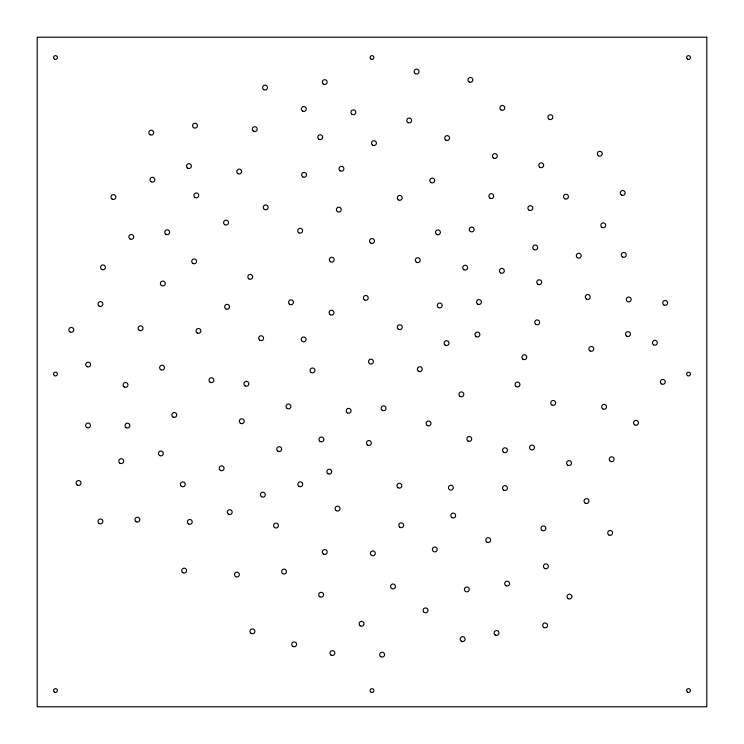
<?xml version="1.0" encoding="UTF-8"?>
<svg xmlns="http://www.w3.org/2000/svg" width="744" height="744" viewBox="0 0 744 744"><rect width="100%" height="100%" fill="white"/><g stroke="black" fill="none" stroke-linecap="round" stroke-linejoin="round"><path stroke-width="1.12" d="M706.8 37.2L37.2 37.2L37.2 706.8L706.8 706.8L706.8 37.2M323.361 84.146A2.437 2.437 0 0 0 327.137 82.259A2.437 2.437 0 0 0 323.612 79.934A2.437 2.437 0 0 0 323.361 84.146M495.216 635.004A2.437 2.437 0 0 0 498.991 633.116A2.437 2.437 0 0 0 495.467 630.782A2.437 2.437 0 0 0 495.216 635.004M461.308 641.151A2.437 2.437 0 0 0 465.093 639.263A2.437 2.437 0 0 0 461.559 636.938A2.437 2.437 0 0 0 461.308 641.151M543.762 627.415A2.437 2.437 0 0 0 547.538 625.527A2.437 2.437 0 0 0 544.013 623.202A2.437 2.437 0 0 0 543.762 627.415M568.156 598.632A2.437 2.437 0 0 0 571.931 596.744A2.437 2.437 0 0 0 568.407 594.419A2.437 2.437 0 0 0 568.156 598.632M608.806 534.955A2.437 2.437 0 0 0 612.582 533.067A2.437 2.437 0 0 0 609.057 530.742A2.437 2.437 0 0 0 608.806 534.955M263.692 89.587A2.437 2.437 0 0 0 267.468 87.69A2.437 2.437 0 0 0 263.943 85.365A2.437 2.437 0 0 0 263.692 89.587M663.843 304.938A2.437 2.437 0 0 0 667.619 303.041A2.437 2.437 0 0 0 664.094 300.716A2.437 2.437 0 0 0 663.843 304.938M69.973 331.908A2.437 2.437 0 0 0 73.749 330.011A2.437 2.437 0 0 0 70.224 327.686A2.437 2.437 0 0 0 69.973 331.908M621.37 194.993A2.437 2.437 0 0 0 625.155 193.105A2.437 2.437 0 0 0 621.621 190.78A2.437 2.437 0 0 0 621.37 194.993M598.446 155.766A2.437 2.437 0 0 0 602.231 153.878A2.437 2.437 0 0 0 598.697 151.543A2.437 2.437 0 0 0 598.446 155.766M407.852 122.546A2.437 2.437 0 0 0 411.627 120.658A2.437 2.437 0 0 0 408.103 118.324A2.437 2.437 0 0 0 407.852 122.546M601.924 227.329A2.437 2.437 0 0 0 605.7 225.441A2.437 2.437 0 0 0 602.175 223.116A2.437 2.437 0 0 0 601.924 227.329M331.052 655.092A2.437 2.437 0 0 0 334.837 653.204A2.437 2.437 0 0 0 331.303 650.879A2.437 2.437 0 0 0 331.052 655.092M469.046 81.905A2.437 2.437 0 0 0 472.821 80.017A2.437 2.437 0 0 0 469.297 77.692A2.437 2.437 0 0 0 469.046 81.905M282.72 573.624A2.437 2.437 0 0 0 286.496 571.727A2.437 2.437 0 0 0 282.971 569.402A2.437 2.437 0 0 0 282.72 573.624M549.016 119.198A2.437 2.437 0 0 0 552.801 117.301A2.437 2.437 0 0 0 549.267 114.976A2.437 2.437 0 0 0 549.016 119.198M627.406 301.515A2.437 2.437 0 0 0 631.182 299.627A2.437 2.437 0 0 0 627.657 297.302A2.437 2.437 0 0 0 627.406 301.515M622.421 256.922A2.437 2.437 0 0 0 626.197 255.025A2.437 2.437 0 0 0 622.672 252.7A2.437 2.437 0 0 0 622.421 256.922M445.21 345.16A2.437 2.437 0 0 0 448.985 343.272A2.437 2.437 0 0 0 445.461 340.947A2.437 2.437 0 0 0 445.21 345.16M653.548 344.807A2.437 2.437 0 0 0 657.324 342.919A2.437 2.437 0 0 0 653.799 340.585A2.437 2.437 0 0 0 653.548 344.807M251.1 633.386A2.437 2.437 0 0 0 254.876 631.489A2.437 2.437 0 0 0 251.351 629.164A2.437 2.437 0 0 0 251.1 633.386M586.411 298.995A2.437 2.437 0 0 0 590.187 297.107A2.437 2.437 0 0 0 586.663 294.782A2.437 2.437 0 0 0 586.411 298.995M235.588 576.591A2.437 2.437 0 0 0 239.363 574.703A2.437 2.437 0 0 0 235.839 572.378A2.437 2.437 0 0 0 235.588 576.591M539.911 167.316A2.437 2.437 0 0 0 543.687 165.428A2.437 2.437 0 0 0 540.163 163.103A2.437 2.437 0 0 0 539.911 167.316M528.993 210.143A2.437 2.437 0 0 0 532.769 208.255A2.437 2.437 0 0 0 529.244 205.93A2.437 2.437 0 0 0 528.993 210.143M182.801 572.657A2.437 2.437 0 0 0 186.586 570.76A2.437 2.437 0 0 0 183.052 568.435A2.437 2.437 0 0 0 182.801 572.657M415.245 73.628A2.437 2.437 0 0 0 419.021 71.731A2.437 2.437 0 0 0 415.496 69.406A2.437 2.437 0 0 0 415.245 73.628M165.884 234.276A2.437 2.437 0 0 0 169.66 232.388A2.437 2.437 0 0 0 166.135 230.063A2.437 2.437 0 0 0 165.884 234.276M302.483 111.005A2.437 2.437 0 0 0 306.268 109.117A2.437 2.437 0 0 0 302.743 106.783A2.437 2.437 0 0 0 302.483 111.005M564.631 198.704A2.437 2.437 0 0 0 568.407 196.816A2.437 2.437 0 0 0 564.882 194.491A2.437 2.437 0 0 0 564.631 198.704M445.796 140.077A2.437 2.437 0 0 0 449.571 138.189A2.437 2.437 0 0 0 446.047 135.864A2.437 2.437 0 0 0 445.796 140.077M352.024 114.334A2.437 2.437 0 0 0 355.799 112.446A2.437 2.437 0 0 0 352.275 110.121A2.437 2.437 0 0 0 352.024 114.334M500.991 109.917A2.437 2.437 0 0 0 504.767 108.029A2.437 2.437 0 0 0 501.242 105.704A2.437 2.437 0 0 0 500.991 109.917M626.643 336.121A2.437 2.437 0 0 0 630.419 334.233A2.437 2.437 0 0 0 626.894 331.908A2.437 2.437 0 0 0 626.643 336.121M181.462 486.371A2.437 2.437 0 0 0 185.247 484.474A2.437 2.437 0 0 0 181.713 482.149A2.437 2.437 0 0 0 181.462 486.371M493.505 158.091A2.437 2.437 0 0 0 497.29 156.203A2.437 2.437 0 0 0 493.756 153.878A2.437 2.437 0 0 0 493.505 158.091M187.609 168.135A2.437 2.437 0 0 0 191.385 166.247A2.437 2.437 0 0 0 187.86 163.922A2.437 2.437 0 0 0 187.609 168.135M372.632 145.154A2.437 2.437 0 0 0 376.418 143.267A2.437 2.437 0 0 0 372.884 140.942A2.437 2.437 0 0 0 372.632 145.154M530.705 449.525A2.437 2.437 0 0 0 534.49 447.637A2.437 2.437 0 0 0 530.956 445.312A2.437 2.437 0 0 0 530.705 449.525M228.399 514.169A2.437 2.437 0 0 0 232.175 512.281A2.437 2.437 0 0 0 228.65 509.956A2.437 2.437 0 0 0 228.399 514.169M86.816 366.587A2.437 2.437 0 0 0 90.591 364.69A2.437 2.437 0 0 0 87.067 362.365A2.437 2.437 0 0 0 86.816 366.587M99.119 523.478A2.437 2.437 0 0 0 102.895 521.591A2.437 2.437 0 0 0 99.371 519.256A2.437 2.437 0 0 0 99.119 523.478M661.481 383.895A2.437 2.437 0 0 0 665.257 382.007A2.437 2.437 0 0 0 661.732 379.682A2.437 2.437 0 0 0 661.481 383.895M302.334 341.44A2.437 2.437 0 0 0 306.109 339.552A2.437 2.437 0 0 0 302.585 337.227A2.437 2.437 0 0 0 302.334 341.44M451.887 517.554A2.437 2.437 0 0 0 455.663 515.657A2.437 2.437 0 0 0 452.138 513.332A2.437 2.437 0 0 0 451.887 517.554M577.391 257.74A2.437 2.437 0 0 0 581.176 255.843A2.437 2.437 0 0 0 577.642 253.518A2.437 2.437 0 0 0 577.391 257.74M101.63 269.421A2.437 2.437 0 0 0 105.406 267.533A2.437 2.437 0 0 0 101.882 265.199A2.437 2.437 0 0 0 101.63 269.421M264.362 209.417A2.437 2.437 0 0 0 268.138 207.52A2.437 2.437 0 0 0 264.613 205.195A2.437 2.437 0 0 0 264.362 209.417M194.965 197.42A2.437 2.437 0 0 0 198.741 195.523A2.437 2.437 0 0 0 195.216 193.198A2.437 2.437 0 0 0 194.965 197.42M129.968 238.926A2.437 2.437 0 0 0 133.743 237.038A2.437 2.437 0 0 0 130.219 234.713A2.437 2.437 0 0 0 129.968 238.926M477.648 304.064A2.437 2.437 0 0 0 481.424 302.166A2.437 2.437 0 0 0 477.899 299.841A2.437 2.437 0 0 0 477.648 304.064M634.706 424.871A2.437 2.437 0 0 0 638.482 422.973A2.437 2.437 0 0 0 634.957 420.648A2.437 2.437 0 0 0 634.706 424.871M292.829 646.378A2.437 2.437 0 0 0 296.605 644.49A2.437 2.437 0 0 0 293.08 642.165A2.437 2.437 0 0 0 292.829 646.378M391.66 588.467A2.437 2.437 0 0 0 395.436 586.579A2.437 2.437 0 0 0 391.911 584.254A2.437 2.437 0 0 0 391.66 588.467M151.088 181.731A2.437 2.437 0 0 0 154.864 179.834A2.437 2.437 0 0 0 151.339 177.509A2.437 2.437 0 0 0 151.088 181.731M319.79 596.79A2.437 2.437 0 0 0 323.575 594.893A2.437 2.437 0 0 0 320.041 592.568A2.437 2.437 0 0 0 319.79 596.79M77.227 485.041A2.437 2.437 0 0 0 81.003 483.144A2.437 2.437 0 0 0 77.478 480.819A2.437 2.437 0 0 0 77.227 485.041M505.79 585.658A2.437 2.437 0 0 0 509.566 583.761A2.437 2.437 0 0 0 506.041 581.436A2.437 2.437 0 0 0 505.79 585.658M274.638 527.598A2.437 2.437 0 0 0 278.414 525.71A2.437 2.437 0 0 0 274.889 523.385A2.437 2.437 0 0 0 274.638 527.598M360.226 625.825A2.437 2.437 0 0 0 364.002 623.937A2.437 2.437 0 0 0 360.477 621.612A2.437 2.437 0 0 0 360.226 625.825M139.221 330.299A2.437 2.437 0 0 0 142.997 328.411A2.437 2.437 0 0 0 139.472 326.077A2.437 2.437 0 0 0 139.221 330.299M380.788 656.72A2.437 2.437 0 0 0 384.564 654.822A2.437 2.437 0 0 0 381.04 652.497A2.437 2.437 0 0 0 380.788 656.72M253.406 131.167A2.437 2.437 0 0 0 257.182 129.27A2.437 2.437 0 0 0 253.658 126.945A2.437 2.437 0 0 0 253.406 131.167M424.182 612.396A2.437 2.437 0 0 0 427.967 610.508A2.437 2.437 0 0 0 424.443 608.183A2.437 2.437 0 0 0 424.182 612.396M371.507 555.377A2.437 2.437 0 0 0 375.292 553.48A2.437 2.437 0 0 0 371.758 551.155A2.437 2.437 0 0 0 371.507 555.377M533.876 249.51A2.437 2.437 0 0 0 537.652 247.622A2.437 2.437 0 0 0 534.127 245.297A2.437 2.437 0 0 0 533.876 249.51M124.202 386.945A2.437 2.437 0 0 0 127.977 385.057A2.437 2.437 0 0 0 124.453 382.732A2.437 2.437 0 0 0 124.202 386.945M193.654 127.717A2.437 2.437 0 0 0 197.43 125.829A2.437 2.437 0 0 0 193.905 123.504A2.437 2.437 0 0 0 193.654 127.717M544.543 568.37A2.437 2.437 0 0 0 548.328 566.472A2.437 2.437 0 0 0 544.794 564.147A2.437 2.437 0 0 0 544.543 568.37M86.704 427.512A2.437 2.437 0 0 0 90.48 425.615A2.437 2.437 0 0 0 86.955 423.289A2.437 2.437 0 0 0 86.704 427.512M537.893 284.264A2.437 2.437 0 0 0 541.669 282.367A2.437 2.437 0 0 0 538.135 280.042A2.437 2.437 0 0 0 537.893 284.264M535.838 324.375A2.437 2.437 0 0 0 539.614 322.487A2.437 2.437 0 0 0 536.089 320.162A2.437 2.437 0 0 0 535.838 324.375M99.11 306.072A2.437 2.437 0 0 0 102.886 304.175A2.437 2.437 0 0 0 99.361 301.85A2.437 2.437 0 0 0 99.11 306.072M589.973 350.908A2.437 2.437 0 0 0 593.759 349.02A2.437 2.437 0 0 0 590.225 346.695A2.437 2.437 0 0 0 589.973 350.908M602.77 408.875A2.437 2.437 0 0 0 606.546 406.977A2.437 2.437 0 0 0 603.021 404.652A2.437 2.437 0 0 0 602.77 408.875M136.05 521.721A2.437 2.437 0 0 0 139.826 519.833A2.437 2.437 0 0 0 136.301 517.499A2.437 2.437 0 0 0 136.05 521.721M318.86 139.23A2.437 2.437 0 0 0 322.636 137.342A2.437 2.437 0 0 0 319.111 135.017A2.437 2.437 0 0 0 318.86 139.23M551.834 404.941A2.437 2.437 0 0 0 555.619 403.053A2.437 2.437 0 0 0 552.085 400.728A2.437 2.437 0 0 0 551.834 404.941M585.137 503.102A2.437 2.437 0 0 0 588.913 501.214A2.437 2.437 0 0 0 585.389 498.889A2.437 2.437 0 0 0 585.137 503.102M119.905 463.168A2.437 2.437 0 0 0 123.681 461.28A2.437 2.437 0 0 0 120.156 458.955A2.437 2.437 0 0 0 119.905 463.168M489.961 198.146A2.437 2.437 0 0 0 493.737 196.258A2.437 2.437 0 0 0 490.212 193.933A2.437 2.437 0 0 0 489.961 198.146M436.616 234.379A2.437 2.437 0 0 0 440.392 232.491A2.437 2.437 0 0 0 436.868 230.166A2.437 2.437 0 0 0 436.616 234.379M542.106 530.379A2.437 2.437 0 0 0 545.882 528.491A2.437 2.437 0 0 0 542.357 526.166A2.437 2.437 0 0 0 542.106 530.379M399.919 527.301A2.437 2.437 0 0 0 403.694 525.413A2.437 2.437 0 0 0 400.17 523.088A2.437 2.437 0 0 0 399.919 527.301M323.408 554.038A2.437 2.437 0 0 0 327.183 552.141A2.437 2.437 0 0 0 323.659 549.816A2.437 2.437 0 0 0 323.408 554.038M237.875 173.594A2.437 2.437 0 0 0 241.651 171.706A2.437 2.437 0 0 0 238.127 169.372A2.437 2.437 0 0 0 237.875 173.594M225.758 308.807A2.437 2.437 0 0 0 229.533 306.919A2.437 2.437 0 0 0 226.009 304.594A2.437 2.437 0 0 0 225.758 308.807M298.939 486.316A2.437 2.437 0 0 0 302.715 484.418A2.437 2.437 0 0 0 299.19 482.093A2.437 2.437 0 0 0 298.939 486.316M430.925 182.513A2.437 2.437 0 0 0 434.71 180.615A2.437 2.437 0 0 0 431.176 178.29A2.437 2.437 0 0 0 430.925 182.513M398.421 199.904A2.437 2.437 0 0 0 402.197 198.006A2.437 2.437 0 0 0 398.672 195.681A2.437 2.437 0 0 0 398.421 199.904M340.101 170.795A2.437 2.437 0 0 0 343.886 168.907A2.437 2.437 0 0 0 340.352 166.572A2.437 2.437 0 0 0 340.101 170.795M463.847 269.709A2.437 2.437 0 0 0 467.623 267.812A2.437 2.437 0 0 0 464.098 265.487A2.437 2.437 0 0 0 463.847 269.709M126.099 427.651A2.437 2.437 0 0 0 129.875 425.763A2.437 2.437 0 0 0 126.35 423.438A2.437 2.437 0 0 0 126.099 427.651M503.604 490.129A2.437 2.437 0 0 0 507.38 488.241A2.437 2.437 0 0 0 503.855 485.916A2.437 2.437 0 0 0 503.604 490.129M159.532 455.486A2.437 2.437 0 0 0 163.317 453.589A2.437 2.437 0 0 0 159.783 451.264A2.437 2.437 0 0 0 159.532 455.486M610.34 461.28A2.437 2.437 0 0 0 614.116 459.392A2.437 2.437 0 0 0 610.591 457.058A2.437 2.437 0 0 0 610.34 461.28M522.986 359.25A2.437 2.437 0 0 0 526.761 357.362A2.437 2.437 0 0 0 523.237 355.037A2.437 2.437 0 0 0 522.986 359.25M500.535 272.881A2.437 2.437 0 0 0 504.32 270.993A2.437 2.437 0 0 0 500.786 268.658A2.437 2.437 0 0 0 500.535 272.881M192.798 263.385A2.437 2.437 0 0 0 196.574 261.497A2.437 2.437 0 0 0 193.049 259.172A2.437 2.437 0 0 0 192.798 263.385M567.7 465.139A2.437 2.437 0 0 0 571.485 463.252A2.437 2.437 0 0 0 567.951 460.927A2.437 2.437 0 0 0 567.7 465.139M161.476 285.557A2.437 2.437 0 0 0 165.261 283.669A2.437 2.437 0 0 0 161.736 281.344A2.437 2.437 0 0 0 161.476 285.557M433.454 551.481A2.437 2.437 0 0 0 437.23 549.593A2.437 2.437 0 0 0 433.706 547.259A2.437 2.437 0 0 0 433.454 551.481M160.704 369.703A2.437 2.437 0 0 0 164.48 367.815A2.437 2.437 0 0 0 160.955 365.481A2.437 2.437 0 0 0 160.704 369.703M197.095 332.968A2.437 2.437 0 0 0 200.871 331.08A2.437 2.437 0 0 0 197.346 328.755A2.437 2.437 0 0 0 197.095 332.968M470.338 231.486A2.437 2.437 0 0 0 474.114 229.598A2.437 2.437 0 0 0 470.589 227.273A2.437 2.437 0 0 0 470.338 231.486M503.66 452.278A2.437 2.437 0 0 0 507.445 450.39A2.437 2.437 0 0 0 503.911 448.055A2.437 2.437 0 0 0 503.66 452.278M302.743 176.858A2.437 2.437 0 0 0 306.519 174.97A2.437 2.437 0 0 0 302.994 172.645A2.437 2.437 0 0 0 302.743 176.858M188.455 523.943A2.437 2.437 0 0 0 192.231 522.056A2.437 2.437 0 0 0 188.706 519.721A2.437 2.437 0 0 0 188.455 523.943M465.493 591.443A2.437 2.437 0 0 0 469.269 589.555A2.437 2.437 0 0 0 465.744 587.23A2.437 2.437 0 0 0 465.493 591.443M516.15 386.564A2.437 2.437 0 0 0 519.926 384.676A2.437 2.437 0 0 0 516.401 382.351A2.437 2.437 0 0 0 516.15 386.564M486.874 542.153A2.437 2.437 0 0 0 490.649 540.256A2.437 2.437 0 0 0 487.125 537.931A2.437 2.437 0 0 0 486.874 542.153M337.441 211.64A2.437 2.437 0 0 0 341.217 209.752A2.437 2.437 0 0 0 337.692 207.427A2.437 2.437 0 0 0 337.441 211.64M261.525 496.732A2.437 2.437 0 0 0 265.301 494.844A2.437 2.437 0 0 0 261.776 492.519A2.437 2.437 0 0 0 261.525 496.732M172.961 416.984A2.437 2.437 0 0 0 176.737 415.096A2.437 2.437 0 0 0 173.213 412.771A2.437 2.437 0 0 0 172.961 416.984M370.698 243.009A2.437 2.437 0 0 0 374.474 241.112A2.437 2.437 0 0 0 370.949 238.787A2.437 2.437 0 0 0 370.698 243.009M220.289 470.338A2.437 2.437 0 0 0 224.065 468.441A2.437 2.437 0 0 0 220.54 466.116A2.437 2.437 0 0 0 220.289 470.338M467.93 440.959A2.437 2.437 0 0 0 471.705 439.072A2.437 2.437 0 0 0 468.181 436.747A2.437 2.437 0 0 0 467.93 440.959M476.095 336.576A2.437 2.437 0 0 0 479.871 334.679A2.437 2.437 0 0 0 476.346 332.354A2.437 2.437 0 0 0 476.095 336.576M330.401 261.73A2.437 2.437 0 0 0 334.177 259.833A2.437 2.437 0 0 0 330.652 257.508A2.437 2.437 0 0 0 330.401 261.73M416.426 262.214A2.437 2.437 0 0 0 420.211 260.326A2.437 2.437 0 0 0 416.677 257.991A2.437 2.437 0 0 0 416.426 262.214M438.402 307.505A2.437 2.437 0 0 0 442.178 305.617A2.437 2.437 0 0 0 438.653 303.282A2.437 2.437 0 0 0 438.402 307.505M327.937 473.733A2.437 2.437 0 0 0 331.712 471.836A2.437 2.437 0 0 0 328.188 469.511A2.437 2.437 0 0 0 327.937 473.733M277.856 451.162A2.437 2.437 0 0 0 281.632 449.264A2.437 2.437 0 0 0 278.107 446.939A2.437 2.437 0 0 0 277.856 451.162M460.043 396.357A2.437 2.437 0 0 0 463.819 394.469A2.437 2.437 0 0 0 460.294 392.144A2.437 2.437 0 0 0 460.043 396.357M418.454 371.191A2.437 2.437 0 0 0 422.229 369.303A2.437 2.437 0 0 0 418.705 366.978A2.437 2.437 0 0 0 418.454 371.191M287.119 408.475A2.437 2.437 0 0 0 290.895 406.587A2.437 2.437 0 0 0 287.37 404.252A2.437 2.437 0 0 0 287.119 408.475M240.433 423.28A2.437 2.437 0 0 0 244.218 421.383A2.437 2.437 0 0 0 240.684 419.058A2.437 2.437 0 0 0 240.433 423.28M210.078 382.184A2.437 2.437 0 0 0 213.853 380.296A2.437 2.437 0 0 0 210.329 377.971A2.437 2.437 0 0 0 210.078 382.184M245.036 385.838A2.437 2.437 0 0 0 248.822 383.951A2.437 2.437 0 0 0 245.288 381.626A2.437 2.437 0 0 0 245.036 385.838M398.44 329.229A2.437 2.437 0 0 0 402.216 327.332A2.437 2.437 0 0 0 398.691 325.007A2.437 2.437 0 0 0 398.44 329.229M449.525 489.682A2.437 2.437 0 0 0 453.301 487.794A2.437 2.437 0 0 0 449.776 485.469A2.437 2.437 0 0 0 449.525 489.682M364.448 299.934A2.437 2.437 0 0 0 368.224 298.046A2.437 2.437 0 0 0 364.7 295.712A2.437 2.437 0 0 0 364.448 299.934M248.905 278.879A2.437 2.437 0 0 0 252.681 276.991A2.437 2.437 0 0 0 249.156 274.666A2.437 2.437 0 0 0 248.905 278.879M298.818 232.779A2.437 2.437 0 0 0 302.603 230.891A2.437 2.437 0 0 0 299.069 228.557A2.437 2.437 0 0 0 298.818 232.779M347.327 412.836A2.437 2.437 0 0 0 351.103 410.948A2.437 2.437 0 0 0 347.578 408.623A2.437 2.437 0 0 0 347.327 412.836M398.031 487.739A2.437 2.437 0 0 0 401.816 485.851A2.437 2.437 0 0 0 398.282 483.516A2.437 2.437 0 0 0 398.031 487.739M259.796 340.222A2.437 2.437 0 0 0 263.571 338.334A2.437 2.437 0 0 0 260.047 336.009A2.437 2.437 0 0 0 259.796 340.222M289.695 304.296A2.437 2.437 0 0 0 293.471 302.399A2.437 2.437 0 0 0 289.946 300.074A2.437 2.437 0 0 0 289.695 304.296M336.232 510.644A2.437 2.437 0 0 0 340.008 508.747A2.437 2.437 0 0 0 336.483 506.422A2.437 2.437 0 0 0 336.232 510.644M427.205 425.484A2.437 2.437 0 0 0 430.99 423.587A2.437 2.437 0 0 0 427.456 421.262A2.437 2.437 0 0 0 427.205 425.484M330.197 314.703A2.437 2.437 0 0 0 333.972 312.815A2.437 2.437 0 0 0 330.448 310.49A2.437 2.437 0 0 0 330.197 314.703M382.23 410.344A2.437 2.437 0 0 0 386.015 408.456A2.437 2.437 0 0 0 382.481 406.122A2.437 2.437 0 0 0 382.23 410.344M367.555 445.033A2.437 2.437 0 0 0 371.34 443.145A2.437 2.437 0 0 0 367.806 440.82A2.437 2.437 0 0 0 367.555 445.033M320.106 441.462A2.437 2.437 0 0 0 323.882 439.565A2.437 2.437 0 0 0 320.357 437.24A2.437 2.437 0 0 0 320.106 441.462M311.15 372.474A2.437 2.437 0 0 0 314.926 370.577A2.437 2.437 0 0 0 311.401 368.252A2.437 2.437 0 0 0 311.15 372.474M369.601 363.649A2.437 2.437 0 0 0 373.376 361.761A2.437 2.437 0 0 0 369.852 359.436A2.437 2.437 0 0 0 369.601 363.649M112.084 199.085A2.437 2.437 0 0 0 115.859 197.197A2.437 2.437 0 0 0 112.335 194.872A2.437 2.437 0 0 0 112.084 199.085M224.697 224.642A2.437 2.437 0 0 0 228.482 222.744A2.437 2.437 0 0 0 224.948 220.419A2.437 2.437 0 0 0 224.697 224.642M149.916 134.683A2.437 2.437 0 0 0 153.701 132.785A2.437 2.437 0 0 0 150.167 130.46A2.437 2.437 0 0 0 149.916 134.683M54.424 692.125A1.906 1.906 0 0 0 57.39 690.683A1.906 1.906 0 0 0 54.656 688.832A1.906 1.906 0 0 0 54.424 692.125M54.535 59.176A1.906 1.906 0 0 0 57.4 57.53A1.906 1.906 0 0 0 54.535 55.874A1.906 1.906 0 0 0 54.535 59.176M54.535 375.683A1.906 1.906 0 0 0 57.4 374.037A1.906 1.906 0 0 0 54.535 372.381A1.906 1.906 0 0 0 54.535 375.683M687.437 375.608A1.906 1.906 0 0 0 690.404 374.167A1.906 1.906 0 0 0 687.679 372.326A1.906 1.906 0 0 0 687.437 375.608M687.558 59.176A1.906 1.906 0 0 0 690.413 57.53A1.906 1.906 0 0 0 687.558 55.874A1.906 1.906 0 0 0 687.558 59.176M687.558 692.19A1.906 1.906 0 0 0 690.413 690.544A1.906 1.906 0 0 0 687.558 688.898A1.906 1.906 0 0 0 687.558 692.19M371.051 59.176A1.906 1.906 0 0 0 373.907 57.53A1.906 1.906 0 0 0 371.051 55.874A1.906 1.906 0 0 0 371.051 59.176M371.051 692.19A1.906 1.906 0 0 0 373.907 690.544A1.906 1.906 0 0 0 371.051 688.898A1.906 1.906 0 0 0 371.051 692.19"/></g></svg>
